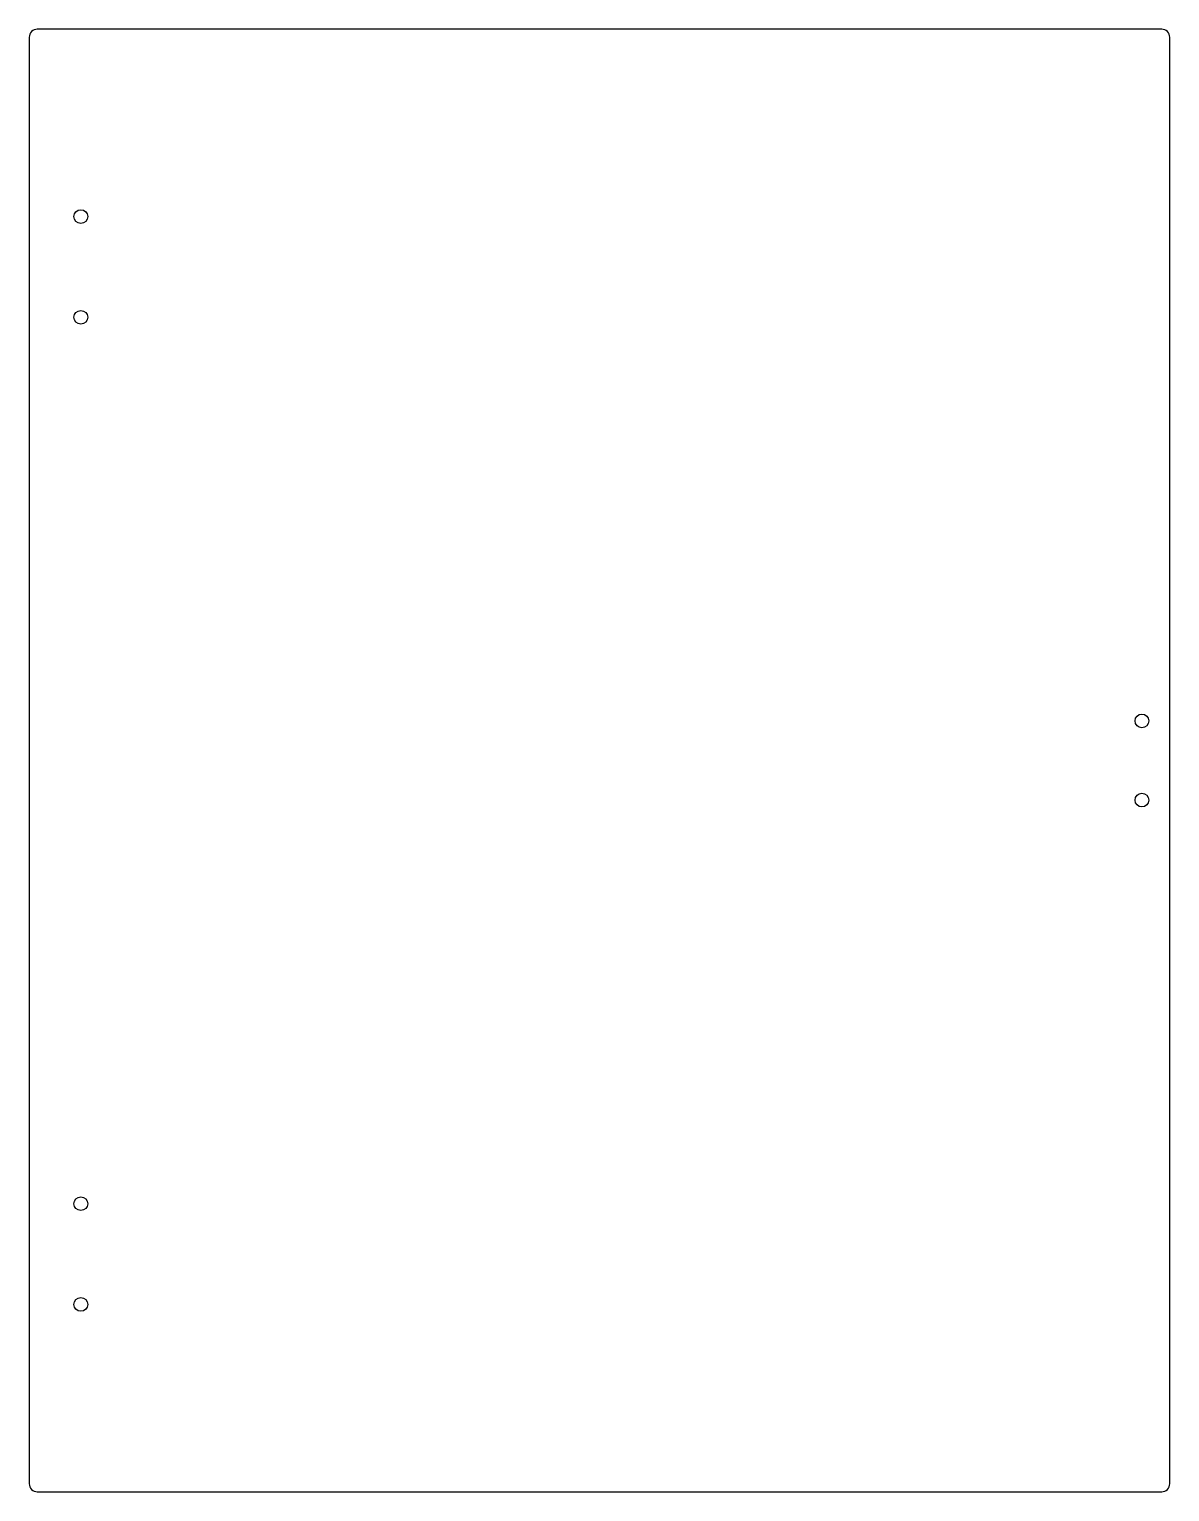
# Model space of a CAD drawing. Header units: millimetres. Extents: x -387 to -104, y -407 to -44.
import ezdxf

# ---------------------------------------------------------------- set-up
doc = ezdxf.new("R2010")
doc.units = ezdxf.units.MM
doc.layers.get('0').update_dxf_attribs({"linetype": 'CONTINUOUS'})

msp = doc.modelspace()

# ---------------------------------------------------------------- linework, layer by layer
msp.add_lwpolyline([(-386.5, -404.5, 0.414214), (-384.5, -406.5), (-105.5, -406.5, 0.414214), (-103.5, -404.5), (-103.5, -45.5, 0.414214), (-105.5, -43.5), (-384.5, -43.5, 0.414214), (-386.5, -45.5)], format="xyb", close=True)
for centre in [(-373.7, -90), (-373.7, -115), (-110.41, -215.19), (-110.41, -234.81), (-373.7, -335), (-373.7, -360)]:
    msp.add_circle(centre, 1.7)

doc.saveas('drawing.dxf')
